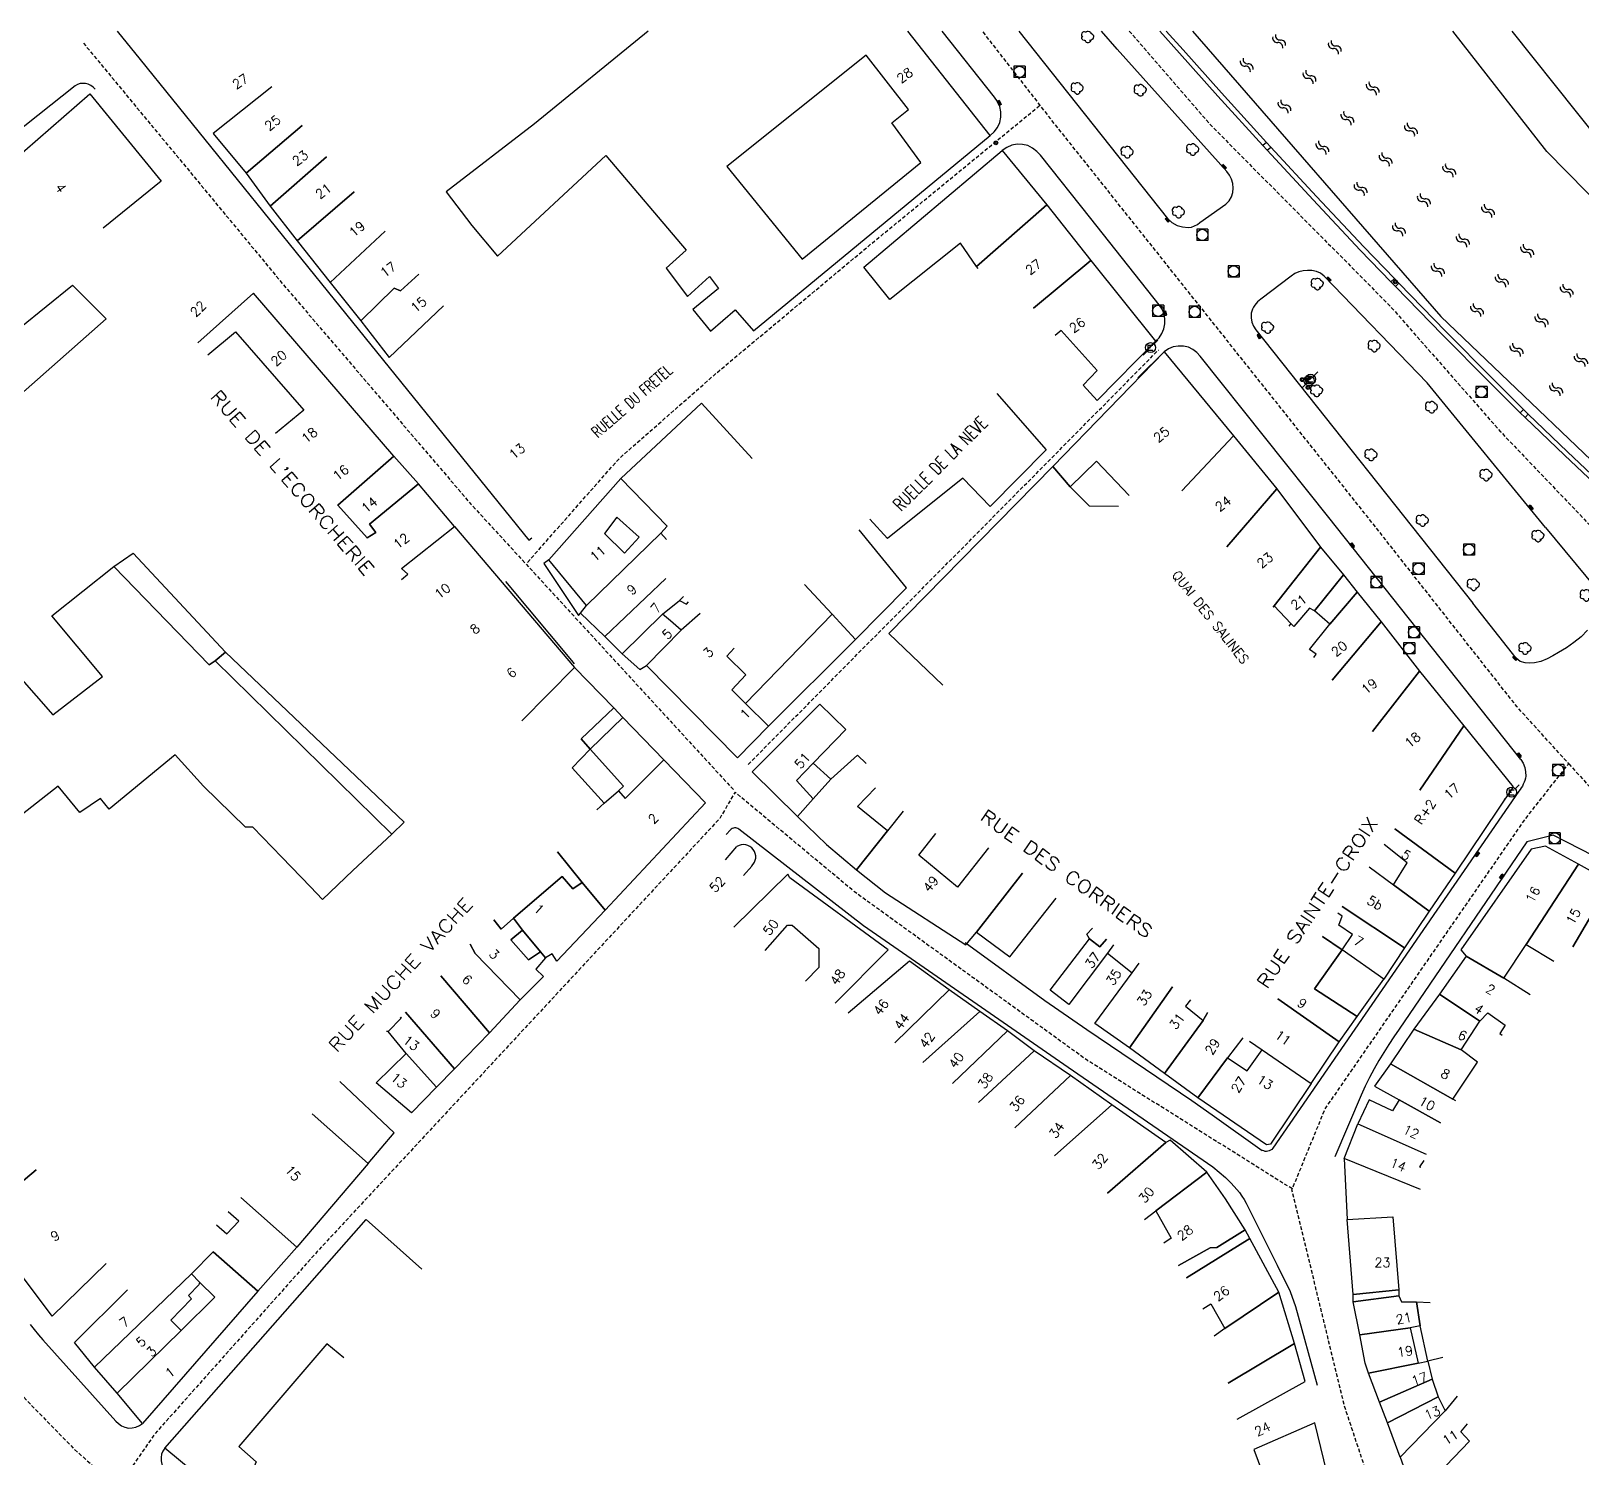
# Model space of a CAD drawing. Header units: millimetres. Extents: x 80000 to 81000, y 144000 to 145000.
# Drawn here: x 80232.2 to 80439.8, y 144809.1 to 145000 of the extents above; entities that cross this region are included whole.
import ezdxf
from ezdxf.enums import TextEntityAlignment as Align

# ---------------------------------------------------------------- set-up
doc = ezdxf.new("R2010")
doc.units = ezdxf.units.MM
doc.linetypes.add('DASHED', pattern=[0.75, 0.5, -0.25])
doc.layers.get('0').update_dxf_attribs({"linetype": 'CONTINUOUS'})
for name, color, linetype in [('W0001', 6, 'DASHED'), ('W0008', 7, 'CONTINUOUS'), ('W0100', 7, 'CONTINUOUS'), ('W0120', 7, 'CONTINUOUS'), ('W0300', 7, 'CONTINUOUS'), ('W0322', 7, 'CONTINUOUS'), ('W0400', 7, 'CONTINUOUS'), ('W0420', 7, 'CONTINUOUS'), ('W0471', 7, 'CONTINUOUS'), ('W0500', 5, 'DASHED'), ('W0515', 5, 'CONTINUOUS'), ('W0984', 7, 'CONTINUOUS'), ('W0989', 7, 'CONTINUOUS'), ('W0991', 7, 'CONTINUOUS')]:
    doc.layers.add(name, color=color, linetype=linetype)
doc.styles.get("Standard").update_dxf_attribs({"font": 'romans.shx', "width": 0.85})

# ---------------------------------------------------------------- blocks, each defined once
blk = doc.blocks.new('T400')
for p, q in [((-0.15, 0.3), (0.15, 0.3)), ((-0.15, -0.25), (-0.15, 0.3)), ((-0.15, 0.15), (0.15, 0.15)), ((-0.15, 0), (0.15, 0)), ((0.15, 0.3), (0.15, -0.25)), ((-0.15, -0.15), (0.15, -0.15)), ((-0.15, -0.25), (-0.15, -0.3)), ((-0.15, -0.3), (0.15, -0.3)), ((0.15, -0.3), (0.15, -0.25))]:
    blk.add_line(p, q)
blk = doc.blocks.new('t322o')
at = {"color": 0, "linetype": 'Continuous'}
for radius in [0.25, 0.15]:
    blk.add_circle((0, 0), radius, dxfattribs=at)
blk = doc.blocks.new('T420')
for p, q in [((0.75, 0.75), (-0.75, 0.75)), ((-0.75, 0.75), (-0.75, -0.75)), ((0.75, 0.75), (0.75, -0.75)), ((0.75, -0.75), (-0.75, -0.75))]:
    blk.add_line(p, q)
blk.add_ellipse((0, 0), major_axis=(-0.53, 0.53), ratio=1, start_param=3.926991, end_param=10.210176)
blk = doc.blocks.new('T471')
for p, q in [((-0.333334, 0.333334), (-0.333334, -0.333334)), ((-0.333334, 0.333334), (0.333334, 0.333334)), ((-0.333334, 0), (0, 0)), ((0.500001, 0.500001), (1.000002, 1.000002)), ((-0.500001, -0.500001), (-1.000002, -1.000002)), ((-0.333334, -0.333334), (0.333334, -0.333334))]:
    blk.add_line(p, q)
blk.add_ellipse((0, 0), major_axis=(0.471405, 0.471405), ratio=1, start_param=5.4977871438, end_param=11.780972451)
blk = doc.blocks.new('T300')
for p, q in [((-0.8, 0.51), (-0.86, 0.34)), ((-0.86, 0.34), (-0.86, 0.17)), ((-0.86, 0.17), (-0.74, 0.06)), ((-0.69, 0.63), (-0.8, 0.51)), ((-0.8, -0.06), (-0.74, 0.06)), ((-0.74, 0.06), (-0.69, 0.11)), ((-0.57, 0.69), (-0.69, 0.63)), ((-0.46, 0.69), (-0.57, 0.69)), ((-0.29, 0.63), (-0.46, 0.69)), ((-0.29, 0.63), (-0.17, 0.74)), ((-0.23, 0.57), (-0.29, 0.63)), ((-0.17, 0.74), (-0.06, 0.8)), ((-0.06, 0.8), (0.06, 0.8)), ((0.06, 0.8), (0.23, 0.74)), ((0.23, 0.74), (0.34, 0.63)), ((0.34, 0.63), (0.4, 0.51)), ((0.46, 0.46), (0.34, 0.46)), ((0.4, 0.51), (0.4, 0.46)), ((0.57, 0.4), (0.46, 0.46)), ((0.57, 0.4), (0.69, 0.29)), ((0.69, 0.29), (0.74, 0.17)), ((0.74, 0.06), (0.69, -0.17)), ((0.74, 0.17), (0.74, 0.06)), ((-0.8, -0.17), (-0.8, -0.06)), ((-0.8, -0.23), (-0.8, -0.17)), ((-0.74, -0.34), (-0.8, -0.23)), ((-0.69, -0.4), (-0.74, -0.34)), ((-0.51, -0.46), (-0.69, -0.4)), ((-0.4, -0.46), (-0.51, -0.46)), ((-0.4, -0.46), (-0.34, -0.46)), ((-0.34, -0.46), (-0.34, -0.4)), ((-0.34, -0.51), (-0.34, -0.46)), ((-0.29, -0.63), (-0.34, -0.51)), ((-0.17, -0.74), (-0.29, -0.63)), ((-0.06, -0.8), (-0.17, -0.74)), ((0.06, -0.8), (-0.06, -0.8)), ((0.17, -0.74), (0.06, -0.8)), ((0.23, -0.69), (0.17, -0.74)), ((0.29, -0.46), (0.23, -0.46)), ((0.29, -0.63), (0.23, -0.69)), ((0.46, -0.4), (0.29, -0.46)), ((0.34, -0.51), (0.29, -0.63)), ((0.34, -0.51), (0.34, -0.46)), ((0.57, -0.34), (0.46, -0.4)), ((0.63, -0.29), (0.57, -0.34)), ((0.69, -0.17), (0.63, -0.29))]:
    blk.add_line(p, q)
blk = doc.blocks.new('t500o')
at = {"color": 0, "linetype": 'Continuous'}
for centre, start, end in [((-0.5, 0.625), 216.8699, 323.1301), ((0.5, -0.125), 36.8699, 143.1301), ((0.5, -0.625), 36.8699, 143.1301), ((-0.5, 0.125), 216.8699, 323.1301)]:
    blk.add_arc(centre, 0.625, start, end, dxfattribs=at)

msp = doc.modelspace()

# ---------------------------------------------------------------- linework, layer by layer
at = {"layer": 'W0001', "flags": 128}
for points in [[(80091.26, 145000), (80154.83, 144930.11), (80181.85, 144898.66), (80191.75, 144883.13), (80219.83, 144828.91), (80237.91, 144810.29), (80254.89, 144795.25), (80294.08, 144768.24), (80322.89, 144753.24), (80347.8, 144741.58), (80356.22, 144739.4), (80381.12, 144731.64), (80412.04, 144719.98), (80422.46, 144716.19), (80472.62, 144690.94), (80517.64, 144667.11), (80570.12, 144640.65), (80574.36, 144635.27), (80607.21, 144571.18), (80640.09, 144537.79), (80670.07, 144503.23)], [(80239.18, 144998.39), (80265.82, 144966.21), (80291.06, 144936.7), (80326.32, 144898.36)], [(80411.22, 144720.73), (80423.94, 144747.6), (80425.5, 144757.36), (80424.81, 144765.46), (80408.01, 144815.99), (80400.97, 144844.96), (80405.39, 144855.75), (80432.22, 144894.59), (80438.02, 144901.97), (80431.12, 144909.56), (80411.35, 144934.67), (80368.78, 144988.12), (80359.53, 145000)], [(80379.19, 145000), (80390.16, 144987.34), (80414.04, 144963.28), (80428.9, 144946.38), (80446.82, 144927.65), (80463.6, 144915.86), (80472.2, 144909.34), (80497.26, 144889.14), (80519.88, 144870.27), (80538.44, 144855.9), (80551.44, 144845.47), (80560.06, 144838.96)], [(80298.64, 144928.91), (80310.96, 144942.86), (80324.28, 144954.55), (80344.15, 144971.12), (80367.13, 144989.98)], [(80328.18, 144901.87), (80383.1, 144957.32)], [(80438.02, 144901.97), (80447.33, 144891.69), (80465.89, 144880.93), (80479.31, 144869.1), (80496.63, 144849.86), (80514.29, 144832.03), (80528.4, 144814.54), (80542.06, 144801.78), (80570.14, 144801.78), (80581.97, 144802.13), (80592.05, 144799.12), (80602.29, 144793.12), (80623.3, 144774.05), (80632.34, 144768.29), (80665.56, 144739.87), (80709.16, 144702.63), (80722.41, 144690.69), (80739.73, 144675.52), (80759.7, 144652.03), (80777.33, 144629.79), (80800.92, 144601.88), (80826, 144569.74), (80848.81, 144540.25), (80878.09, 144499.42), (80897.86, 144474.52)], [(80401.02, 144845.07), (80373.58, 144862.26), (80342.4, 144884.83), (80326.41, 144898.15), (80324.37, 144894.65), (80270.45, 144836.66), (80248.71, 144812.27), (80244.01, 144805.48)]]:
    msp.add_lwpolyline(points, dxfattribs=at)
at = {"layer": 'W0008'}
for p, q in [((80325.15, 144889.13), (80326.67, 144890.89)), ((80327.56, 144887.03), (80328.65, 144888.28))]:
    msp.add_line(p, q, dxfattribs=at)
for points in [[(80243.68, 145000), (80246.76, 144996.2), (80272.74, 144964.07), (80298.8, 144931.88), (80299.2, 144932.17)], [(80360.58, 144986.02), (80361.12, 144986.5), (80361.55, 144987.09), (80361.85, 144987.75), (80362, 144988.46), (80362, 144989.19), (80361.85, 144989.89), (80361.56, 144990.55), (80361.16, 144991.14), (80354.13, 145000)], [(80364.41, 145000), (80384.31, 144974.91), (80384.89, 144974.37), (80385.58, 144973.99), (80386.32, 144973.79), (80387.08, 144973.72), (80387.52, 144973.77), (80387.93, 144973.92), (80388.31, 144974.13), (80388.65, 144974.37), (80392.1, 144976.83), (80392.55, 144977.26), (80392.86, 144977.8), (80393.04, 144978.39), (80393.11, 144978.98), (80393.06, 144979.6), (80392.88, 144980.18), (80392.59, 144980.72), (80392.23, 144981.2), (80377.58, 144997.59), (80375.48, 145000)], [(80508.71, 144933.16), (80506.7, 144934.44), (80493.43, 144945.38), (80491.8, 144939.33), (80506.46, 144926.99), (80520.58, 144915.11), (80517.8, 144911.86), (80508.15, 144919.66), (80495.2, 144930.21), (80494.21, 144931.09), (80492.03, 144933.16), (80484.15, 144940.86), (80479.94, 144945.15), (80466.71, 144958.85), (80451.37, 144974.69), (80446.76, 144979.96), (80442.83, 144984.52), (80439.06, 144989.21), (80430.44, 145000)], [(80240.76, 144992.22), (80240.49, 144992.5), (80240.17, 144992.73), (80239.82, 144992.89), (80239.44, 144992.98), (80239.09, 144993), (80238.74, 144992.97), (80238.4, 144992.86), (80238.09, 144992.68), (80204.8, 144966.27)], [(80382.71, 144958.5), (80383.19, 144958.97), (80383.57, 144959.53), (80383.83, 144960.16), (80383.97, 144960.82), (80383.97, 144961.49), (80383.84, 144962.16), (80383.58, 144962.78), (80383.21, 144963.35), (80374.03, 144974.92), (80367.3, 144983.38), (80366.81, 144983.9), (80366.25, 144984.34), (80365.6, 144984.67), (80364.9, 144984.84), (80364.17, 144984.86), (80363.45, 144984.72), (80362.79, 144984.43), (80362.19, 144984.01)], [(80434.92, 144933.59), (80419.06, 144952.93), (80405.29, 144967.21), (80404.8, 144967.59), (80404.24, 144967.83), (80403.65, 144967.95), (80403.07, 144967.98), (80402.47, 144967.93), (80401.9, 144967.78), (80401.36, 144967.54), (80400.86, 144967.22), (80396.8, 144964.13), (80396.58, 144963.95), (80396.36, 144963.75), (80396.17, 144963.54), (80395.99, 144963.31), (80395.83, 144963.06), (80395.7, 144962.8), (80395.6, 144962.52), (80395.53, 144962.23), (80395.5, 144961.63), (80395.6, 144961.05), (80395.82, 144960.5), (80396.14, 144960.01), (80425.2, 144923.43)], [(80431.62, 144902.53), (80405.91, 144934.89), (80388.7, 144956.48), (80388.25, 144956.97), (80387.71, 144957.38), (80387.1, 144957.68), (80386.44, 144957.84), (80385.75, 144957.85), (80385.07, 144957.73), (80384.43, 144957.46), (80383.86, 144957.07)], [(80434.92, 144933.59), (80441.61, 144925.5)], [(80301.5, 144929.26), (80300.83, 144928.77), (80305.44, 144921.82), (80305.73, 144922.1)], [(80295.68, 144926.36), (80304.51, 144915.8), (80304.9, 144915.35)], [(80440.55, 144919.84), (80439.68, 144918.95), (80438.72, 144918.17), (80437.7, 144917.47), (80436.65, 144916.83), (80435.91, 144916.4), (80435.13, 144915.98), (80434.3, 144915.65), (80433.42, 144915.48), (80432.83, 144915.43), (80432.19, 144915.45), (80431.54, 144915.64), (80431, 144916.07), (80425.2, 144923.43)], [(80431.62, 144902.54), (80431.93, 144902.03), (80432.14, 144901.48), (80432.25, 144900.89), (80432.26, 144900.3), (80432.22, 144900.02), (80432.15, 144899.74), (80432.06, 144899.48), (80431.94, 144899.22), (80431.81, 144898.98), (80431.67, 144898.74), (80431.52, 144898.51), (80431.36, 144898.29), (80398.39, 144850.52), (80398.26, 144850.37), (80398.11, 144850.26), (80397.94, 144850.17), (80397.76, 144850.11), (80397.57, 144850.09), (80397.38, 144850.1), (80397.2, 144850.15), (80397.02, 144850.23)], [(80390.36, 144847.98), (80371, 144861.34), (80343.63, 144880.28), (80326.93, 144893.22), (80326.8, 144893.3), (80326.66, 144893.36), (80326.51, 144893.39), (80326.35, 144893.39), (80326.19, 144893.36), (80326.05, 144893.31), (80325.91, 144893.22), (80325.79, 144893.12), (80325.23, 144892.51)], [(80435.96, 144892.43), (80432.41, 144891.52), (80415.32, 144866.47), (80414.62, 144865.43), (80413.93, 144864.39), (80413.25, 144863.34), (80412.61, 144862.26), (80411.97, 144861.13), (80411.35, 144859.99), (80410.76, 144858.83), (80410.23, 144857.64), (80406.73, 144849.37)], [(80435.97, 144892.4), (80450.17, 144885.12), (80462.63, 144877.36), (80473.41, 144868.06), (80481.82, 144859.36), (80495.16, 144844.54), (80508.57, 144829.49), (80524.58, 144811.4)], [(80357.21, 144878.05), (80367.89, 144870.27), (80373.53, 144866.42), (80387.56, 144856.91), (80390.3, 144854.98), (80397, 144850.22)], [(80390.38, 144848.01), (80391.24, 144847.33), (80392.06, 144846.6), (80392.84, 144845.83), (80393.58, 144845.01), (80393.93, 144844.58), (80394.25, 144844.12), (80394.55, 144843.65), (80394.82, 144843.16), (80399.01, 144834.89), (80400.73, 144831.34), (80401.46, 144829.35), (80404.33, 144818.84)], [(80232.04, 144826.94), (80232.6, 144826.25), (80233.17, 144825.57), (80233.76, 144824.9), (80243.5, 144814.02), (80243.86, 144813.67), (80244.27, 144813.39), (80244.73, 144813.18), (80245.22, 144813.08), (80245.73, 144813.09), (80246.22, 144813.2), (80246.67, 144813.41), (80247.08, 144813.71)], [(80250.06, 144810.38), (80249.81, 144810), (80249.65, 144809.59), (80249.57, 144809.15), (80249.58, 144808.7), (80249.69, 144808.23), (80249.9, 144807.79), (80250.19, 144807.39), (80250.54, 144807.06), (80267.17, 144793.7), (80268.95, 144792.28), (80270.75, 144790.87), (80272.57, 144789.5), (80274.42, 144788.18), (80275.91, 144787.2), (80277.43, 144786.26), (80278.96, 144785.34), (80280.49, 144784.43), (80282.25, 144783.38), (80284.02, 144782.36), (80285.79, 144781.33), (80287.56, 144780.31), (80321.79, 144760.4), (80335.73, 144753.05)]]:
    msp.add_lwpolyline(points, dxfattribs=at)
msp.add_arc((80327.55, 144889.51), 1.64, 311.8125, 122.4973, dxfattribs=at)
at = {"layer": 'W0100'}
for p, q in [((80335.7, 144925.93), (80339.4, 144921.96)), ((80321.75, 144922.06), (80319.21, 144919.84)), ((80327.83, 144910.04), (80339.4, 144921.96)), ((80339.4, 144921.96), (80342.52, 144918.6)), ((80319.21, 144919.84), (80314.54, 144915.13))]:
    msp.add_line(p, q, dxfattribs=at)
for points in [[(80314.8, 145000), (80299.56, 144987.57), (80287.74, 144978.49)], [(80360.58, 144986.02), (80349.54, 145000)], [(80351.28, 144982.42), (80347.4, 144987.73), (80349.63, 144989.52), (80343.99, 144996.75), (80325.3, 144981.88), (80335.38, 144969.49), (80351.28, 144982.42)], [(80264.39, 144992.55), (80256.57, 144986.31), (80260.96, 144981), (80268.46, 144987.35)], [(80224.34, 144977.97), (80240.05, 144991.59), (80249.61, 144979.9), (80241.81, 144973.63)], [(80268.46, 144987.35), (80260.96, 144981)], [(80287.74, 144978.49), (80291.2, 144973.96), (80294.63, 144969.86), (80309.12, 144983.35), (80319.87, 144970.69), (80317.21, 144968.26), (80320.05, 144964.5), (80322.98, 144967.15), (80324.21, 144965.56), (80320.78, 144962.76), (80323.13, 144959.86), (80326.45, 144962.69), (80328.9, 144959.88), (80360.58, 144986.02)], [(80343.65, 144968.41), (80362.19, 144984.01), (80368.17, 144976.74), (80358.72, 144968.51), (80356.58, 144971.6), (80347.13, 144964.08), (80343.65, 144968.41)], [(80260.96, 144981), (80264.19, 144976.55), (80271.74, 144983.18)], [(80271.74, 144983.18), (80264.19, 144976.55)], [(80264.19, 144976.55), (80267.78, 144971.91), (80275.43, 144978.47)], [(80275.43, 144978.47), (80267.78, 144971.91)], [(80358.97, 144968.23), (80358.72, 144968.51), (80368.17, 144976.74)], [(80368.17, 144976.74), (80374.06, 144969.31), (80366.36, 144962.92)], [(80267.78, 144971.91), (80272.23, 144966.35), (80279.56, 144973.21)], [(80279.56, 144973.21), (80272.23, 144966.35)], [(80366.36, 144962.92), (80374.06, 144969.31)], [(80374.06, 144969.31), (80382.71, 144958.5), (80374.89, 144950.57), (80373.01, 144952.6), (80374.9, 144954.56), (80370.08, 144959.95), (80369.29, 144959.26)], [(80272.23, 144966.35), (80276.32, 144961.21), (80280.78, 144965.6), (80281.64, 144965.23), (80284.07, 144967.46)], [(80284.07, 144967.46), (80281.64, 144965.23), (80280.78, 144965.6), (80276.32, 144961.21)], [(80223.56, 144954.58), (80237.71, 144965.99), (80242.24, 144961.48), (80224.98, 144946.28)], [(80261.95, 144964.91), (80254.48, 144958.26)], [(80273.21, 144936.53), (80273.23, 144936.55), (80280.75, 144943.1), (80261.95, 144964.91)], [(80276.32, 144961.21), (80280.1, 144956.32), (80287.39, 144963.23)], [(80255.86, 144956.66), (80259.53, 144959.75), (80268.67, 144949.29), (80264.9, 144946.17)], [(80368.96, 144941.73), (80383.86, 144957.07), (80393.16, 144945.82), (80386.23, 144938.49)], [(80361.45, 144951.49), (80368.05, 144943.96), (80360.58, 144936.38), (80356.92, 144940.17), (80346.84, 144932.12), (80344.48, 144934.67)], [(80311.12, 144940.14), (80321.93, 144950.19), (80328.69, 144942.81)], [(80386.23, 144938.49), (80393.16, 144945.82)], [(80393.16, 144945.82), (80398.93, 144938.74), (80392.25, 144930.98)], [(80284.03, 144939.43), (80280.75, 144943.1), (80273.23, 144936.55), (80277.15, 144932.2), (80278.31, 144932.89), (80277.48, 144934.03), (80284.03, 144939.43)], [(80379.16, 144937.87), (80374.79, 144942.43), (80371.28, 144939.03), (80368.96, 144941.73)], [(80301.5, 144929.26), (80311.12, 144940.14), (80317.35, 144933.77), (80316.46, 144932.83)], [(80317.26, 144931.99), (80316.46, 144932.83), (80317.35, 144933.77), (80311.12, 144940.14)], [(80354.25, 144912.47), (80347.02, 144919.38), (80368.96, 144941.73)], [(80368.96, 144941.73), (80371.28, 144939.03), (80373.82, 144936.46), (80377.77, 144936.45)], [(80288.86, 144933.7), (80284.03, 144939.43), (80277.48, 144934.03), (80278.31, 144932.89), (80277.15, 144932.2), (80277.09, 144932.15)], [(80392.25, 144930.98), (80398.93, 144938.74)], [(80398.93, 144938.74), (80404.8, 144930.93), (80398.6, 144923.11), (80398.45, 144922.92)], [(80273.21, 144936.53), (80273.23, 144936.55), (80277.15, 144932.2), (80277.09, 144932.15)], [(80313.56, 144932.27), (80310.6, 144934.97), (80308.95, 144932.78), (80311.61, 144930.12), (80313.56, 144932.27)], [(80281.76, 144926.61), (80282.61, 144927.31), (80281.76, 144928.07), (80288.86, 144933.7)], [(80288.86, 144933.7), (80304.93, 144914.82), (80297.88, 144907.72)], [(80316.46, 144932.83), (80306.53, 144923.13), (80301.5, 144929.26)], [(80309, 144918.97), (80305.73, 144922.1), (80306.53, 144923.13), (80316.46, 144932.83)], [(80316.46, 144932.83), (80317.26, 144931.99)], [(80342.52, 144918.6), (80349.37, 144925.48), (80343.03, 144933.27)], [(80243.24, 144928.36), (80245.86, 144930.14), (80258.22, 144916.91), (80256.81, 144915.75), (80256, 144915.18), (80243.24, 144928.36)], [(80404.8, 144930.93), (80407.86, 144927.25), (80403.97, 144922.44), (80403.32, 144922.8), (80401.21, 144920.32), (80400.84, 144920.72), (80398.6, 144923.11), (80404.8, 144930.93)], [(80228.1, 144916.48), (80235.08, 144908.52), (80241.74, 144913.65), (80234.96, 144921.77), (80243.24, 144928.36), (80256, 144915.18), (80256.81, 144915.75), (80280.48, 144892.53), (80275.27, 144887.66), (80271.17, 144883.82), (80269.56, 144885.49), (80265.74, 144889.45), (80261.85, 144893.5), (80260.87, 144893.5), (80255.25, 144898.97), (80251.48, 144903.14), (80242.65, 144895.9), (80241.47, 144897.32), (80238.71, 144895.42), (80235.8, 144898.95), (80230.01, 144894.4)], [(80317.15, 144926.73), (80309, 144918.97), (80311.29, 144916.67), (80316.69, 144921.99), (80318.97, 144923.82), (80319.5, 144924.34)], [(80317.15, 144926.73), (80309, 144918.97)], [(80407.86, 144927.25), (80409.72, 144924.91), (80406.03, 144920.66), (80403.97, 144922.44), (80407.86, 144927.25)], [(80316.69, 144921.99), (80318.97, 144923.82), (80319.91, 144923.33), (80320.2, 144923.64)], [(80403.9, 144916.2), (80404.21, 144916.63), (80403.3, 144917.23), (80406.03, 144920.66), (80409.72, 144924.91)], [(80409.72, 144924.91), (80412.91, 144920.96), (80406.34, 144913.13)], [(80313.66, 144914.57), (80314.54, 144915.13), (80319.21, 144919.84), (80317.76, 144921.07), (80316.69, 144921.99), (80311.29, 144916.67), (80313.66, 144914.57)], [(80321.75, 144922.06), (80319.21, 144919.84), (80317.76, 144921.07), (80316.69, 144921.99)], [(80339.4, 144921.96), (80342.52, 144918.6), (80330.91, 144907), (80327.83, 144910.04)], [(80398.45, 144922.92), (80398.6, 144923.11)], [(80398.6, 144923.11), (80400.84, 144920.72), (80400.56, 144920.37)], [(80406.34, 144913.13), (80412.91, 144920.96)], [(80412.91, 144920.96), (80418.06, 144914.36), (80411.73, 144906.28)], [(80330.91, 144907), (80327.83, 144910.04), (80326, 144911.85), (80327.85, 144913.86), (80325.3, 144916.37), (80326.32, 144917.44)], [(80258.22, 144916.91), (80282.1, 144894.14), (80280.48, 144892.53), (80256.81, 144915.75), (80258.22, 144916.91)], [(80314.54, 144915.13), (80326.75, 144902.77), (80330.91, 144907)], [(80297.88, 144907.72), (80304.93, 144914.82)], [(80304.93, 144914.82), (80310.17, 144909.44), (80305.8, 144905.31), (80307, 144903.91), (80304.59, 144901.43), (80308.89, 144896.67), (80307.9, 144895.8)], [(80411.73, 144906.28), (80418.06, 144914.36)], [(80418.06, 144914.36), (80423.98, 144907.05), (80418.09, 144898.43)], [(80307, 144903.91), (80305.8, 144905.31), (80310.17, 144909.44), (80311.39, 144908.17), (80307, 144903.91)], [(80334.76, 144894.91), (80328.69, 144900.9), (80337.77, 144909.93), (80341.25, 144906.56), (80336.89, 144902.03), (80334.66, 144899.71), (80336.88, 144897.27), (80334.76, 144894.91)], [(80316.87, 144902.5), (80311.39, 144908.17), (80307, 144903.91), (80311.47, 144898.95), (80310.82, 144898.36), (80311.72, 144897.32), (80316.87, 144902.5)], [(80423.98, 144907.05), (80430.58, 144898.89), (80422.8, 144887.32), (80414.74, 144893.25)], [(80418.09, 144898.43), (80423.98, 144907.05)], [(80343.98, 144902.01), (80342.82, 144903.11), (80339.26, 144899.9), (80336.88, 144897.27), (80334.76, 144894.91), (80338.66, 144891.16), (80342.67, 144887.77), (80346.83, 144892.98)], [(80307.9, 144895.8), (80308.89, 144896.67), (80310.82, 144898.36), (80311.72, 144897.32), (80316.87, 144902.5), (80322.47, 144896.73), (80309.03, 144882.39), (80305.95, 144886.06), (80302.64, 144890.2)], [(80336.89, 144902.03), (80339.26, 144899.9), (80336.88, 144897.27), (80334.66, 144899.71), (80336.89, 144902.03)], [(80346.83, 144892.98), (80342.82, 144896.24), (80345.2, 144898.75)], [(80348.94, 144895.6), (80346.83, 144892.98), (80342.67, 144887.77), (80346.57, 144884.71), (80357.3, 144877.72), (80358.74, 144879.44), (80364.91, 144887.31)], [(80360.33, 144890.71), (80356.18, 144885.47), (80351.04, 144889.74), (80353.3, 144892.61)], [(80414.74, 144893.25), (80422.8, 144887.32), (80419.35, 144882.26), (80414.56, 144885.76), (80416.38, 144888.69), (80413.32, 144891.17)], [(80416.38, 144888.69), (80413.32, 144891.17)], [(80439.32, 144888.54), (80434.89, 144890.93), (80432.97, 144890.54), (80423.59, 144877.08), (80424.29, 144876.22), (80429.35, 144873.27), (80432.31, 144877.78), (80439.32, 144888.54)], [(80302.64, 144890.2), (80305.95, 144886.06), (80304.71, 144885.23), (80303.28, 144886.87), (80296.77, 144881.3), (80295.09, 144879.83), (80294.11, 144881.07)], [(80411.29, 144888.19), (80414.56, 144885.76), (80416.38, 144888.69)], [(80411.29, 144888.19), (80414.56, 144885.76), (80419.35, 144882.26)], [(80443.65, 144886.1), (80439.32, 144888.54), (80432.31, 144877.78), (80436.01, 144875.54)], [(80305.95, 144886.06), (80309.03, 144882.39), (80302.57, 144875.54), (80301.93, 144876.51), (80301.04, 144875.99), (80300.36, 144876.79), (80297.95, 144879.7), (80296.77, 144881.3), (80303.28, 144886.87), (80304.71, 144885.23), (80305.95, 144886.06)], [(80333.46, 144887.2), (80326.26, 144880.1)], [(80346.92, 144877.08), (80333.74, 144886.69), (80333.46, 144887.2)], [(80364.91, 144887.31), (80358.74, 144879.44), (80363.22, 144876.11)], [(80438.58, 144877.48), (80443.65, 144886.1)], [(80448.63, 144883.5), (80447.92, 144884.05), (80443.65, 144886.1), (80438.58, 144877.48)], [(80363.22, 144876.11), (80369.41, 144883.97)], [(80405.05, 144878.83), (80407.7, 144877.05), (80409.07, 144879.11), (80407.23, 144880.37), (80407.69, 144881.56), (80407.1, 144881.96)], [(80416.02, 144877.33), (80413.28, 144873.14), (80407.7, 144877.05), (80409.07, 144879.11), (80407.23, 144880.37), (80407.69, 144881.56), (80407.1, 144881.96)], [(80407.69, 144882.87), (80416.02, 144877.33)], [(80419.35, 144882.26), (80416.02, 144877.33), (80407.69, 144882.87)], [(80294.11, 144881.07), (80295.09, 144879.83), (80296.77, 144881.3), (80297.95, 144879.7), (80296.4, 144878.4), (80298.77, 144875.71), (80300.36, 144876.79), (80301.04, 144875.99), (80299.75, 144874.49), (80300.76, 144873.52), (80297.65, 144870.38), (80291.63, 144876.59), (80290.94, 144877.81)], [(80330.44, 144876.96), (80333.44, 144880.37), (80334.04, 144880.38), (80337.65, 144877.24), (80337.65, 144874.69)], [(80373.87, 144878.53), (80373.52, 144879.15), (80374.25, 144879.97)], [(80290.94, 144877.81), (80291.63, 144876.59), (80297.65, 144870.38), (80293.56, 144865.94), (80287.01, 144873.58)], [(80297.95, 144879.7), (80300.36, 144876.79), (80298.77, 144875.71), (80296.4, 144878.4), (80297.95, 144879.7)], [(80371.11, 144869.73), (80368.61, 144871.66), (80373.87, 144878.53), (80375.25, 144877.47), (80376.14, 144878.48)], [(80376.14, 144878.48), (80375.25, 144877.47), (80373.87, 144878.53)], [(80399.07, 144870.49), (80407.27, 144864.76), (80409.69, 144868.15), (80403.97, 144871.86), (80407.7, 144877.05), (80405.05, 144878.83)], [(80339.82, 144869.91), (80346.92, 144877.08)], [(80377.09, 144877.75), (80376.27, 144876.64), (80371.11, 144869.73)], [(80377.09, 144877.75), (80376.27, 144876.64), (80379.6, 144874.01), (80380.52, 144875.26)], [(80407.7, 144877.05), (80403.97, 144871.86), (80409.69, 144868.15), (80413.28, 144873.14), (80407.7, 144877.05)], [(80424.29, 144876.22), (80420.74, 144871.15), (80426.11, 144867.52), (80427.2, 144868.62), (80429.5, 144866.97), (80428.79, 144865.87), (80429.11, 144865.67)], [(80432.88, 144871.06), (80429.35, 144873.27), (80424.29, 144876.22)], [(80337.65, 144874.69), (80335.86, 144872.88)], [(80355.09, 144871.73), (80349.75, 144875.53), (80341.58, 144868.6)], [(80384.98, 144872.11), (80379.21, 144863.94), (80374.6, 144867.2), (80379.6, 144874.01), (80380.52, 144875.26)], [(80287.01, 144873.58), (80293.56, 144865.94)], [(80359.19, 144868.82), (80355.09, 144871.73), (80347.8, 144864.64)], [(80347.8, 144864.64), (80355.09, 144871.73)], [(80389.08, 144867.62), (80383.89, 144860.54), (80379.21, 144863.94), (80384.98, 144872.11)], [(80387.39, 144870.36), (80386.71, 144869.55), (80389.08, 144867.62), (80389.72, 144868.66)], [(80387.39, 144870.36), (80386.71, 144869.55), (80389.08, 144867.62)], [(80407.27, 144864.76), (80399.07, 144870.49)], [(80420.74, 144871.15), (80417.29, 144866.43), (80423.61, 144863.7), (80426.11, 144867.52), (80420.74, 144871.15)], [(80282.29, 144868.74), (80288.86, 144861.16), (80286.44, 144858.7), (80282.37, 144863.2), (80279.97, 144866.14), (80281.74, 144867.94), (80281.62, 144868.05)], [(80281.62, 144868.05), (80281.74, 144867.94), (80279.97, 144866.14)], [(80293.56, 144865.94), (80288.86, 144861.16), (80282.29, 144868.74)], [(80351.55, 144861.98), (80359.19, 144868.82)], [(80362.88, 144866.23), (80359.19, 144868.82), (80351.55, 144861.98)], [(80388.38, 144857.26), (80383.89, 144860.54), (80389.08, 144867.62), (80389.72, 144868.66)], [(80279.97, 144866.14), (80279.74, 144866.14)], [(80366.46, 144863.57), (80362.88, 144866.23), (80355.51, 144859.19)], [(80355.51, 144859.19), (80362.88, 144866.23)], [(80417.29, 144866.43), (80414.16, 144861.83), (80422.49, 144857.1), (80425.82, 144862.02), (80423.61, 144863.7), (80417.29, 144866.43)], [(80358.99, 144856.66), (80366.46, 144863.57)], [(80371.32, 144860.26), (80366.46, 144863.57), (80358.99, 144856.66)], [(80394.38, 144865.27), (80392.32, 144862.63), (80388.38, 144857.26)], [(80403.52, 144859.16), (80398.11, 144851.08), (80397.55, 144850.99), (80388.38, 144857.26), (80392.32, 144862.63), (80394.96, 144860.89), (80396.98, 144863.68), (80403.52, 144859.16)], [(80395.3, 144864.85), (80396.98, 144863.68), (80403.52, 144859.16), (80407.27, 144864.76)], [(80283.09, 144855.26), (80278.39, 144859.25), (80282.37, 144863.2), (80286.44, 144858.7), (80283.09, 144855.26)], [(80414.16, 144861.83), (80412.02, 144858.81), (80415.31, 144857), (80420.85, 144853.94)], [(80422.89, 144856.87), (80422.49, 144857.1), (80414.16, 144861.83)], [(80277.28, 144848.47), (80280.79, 144852.56), (80273.52, 144859.45)], [(80363.87, 144853.23), (80371.32, 144860.26)], [(80376.86, 144856.31), (80371.32, 144860.26), (80363.87, 144853.23)], [(80411.31, 144857), (80409.78, 144853.77), (80418.93, 144849.71)], [(80420.85, 144853.94), (80415.31, 144857), (80414.43, 144855.52), (80411.31, 144857)], [(80269.82, 144855.13), (80277.28, 144848.47), (80267.74, 144837.27), (80260.27, 144843.93)], [(80269.82, 144855.13), (80277.28, 144848.47)], [(80369.16, 144849.51), (80376.86, 144856.31)], [(80384.07, 144851.27), (80376.86, 144856.31), (80369.16, 144849.51)], [(80418.18, 144844.99), (80407.97, 144849.16), (80409.78, 144853.77), (80418.93, 144849.71)], [(80232.85, 144847.64), (80225.14, 144841.15), (80222.62, 144845.02), (80230.33, 144851.53)], [(80389.58, 144847.32), (80384.66, 144851.61), (80384.07, 144851.27), (80376.29, 144844.51)], [(80376.29, 144844.51), (80384.07, 144851.27)], [(80418.18, 144844.99), (80407.97, 144849.16)], [(80407.97, 144849.16), (80408.35, 144840.98), (80414.49, 144841.36), (80415.26, 144831.59), (80415.26, 144830.77), (80415.64, 144829.98), (80417.64, 144829.98), (80419.49, 144829.88)], [(80418.61, 144848.9), (80418.05, 144848.05), (80418.24, 144847.97)], [(80242.22, 144835.1), (80235, 144828.06), (80225.14, 144841.15), (80232.85, 144847.64)], [(80381.24, 144841), (80382.74, 144842.15), (80389.58, 144847.32)], [(80394.72, 144839.61), (80392.09, 144843.74), (80389.58, 144847.32), (80382.74, 144842.15), (80384.82, 144838.49), (80383.83, 144837.82)], [(80260.27, 144843.93), (80267.74, 144837.27)], [(80274.73, 144789.96), (80250.06, 144810.38), (80277.04, 144841), (80284.48, 144834.32)], [(80257.02, 144840.27), (80258.37, 144839.05), (80259.97, 144840.76), (80258.56, 144842)], [(80408.35, 144840.98), (80414.49, 144841.36), (80415.26, 144831.59), (80409.18, 144830.94), (80408.35, 144840.98)], [(80395.35, 144838.46), (80394.72, 144839.61), (80390.89, 144837.22), (80390.04, 144837.21), (80385.79, 144834.83)], [(80385.79, 144834.83), (80390.04, 144837.21), (80390.89, 144837.22), (80394.72, 144839.61)], [(80399.21, 144831.26), (80395.35, 144838.46), (80386.83, 144833.2)], [(80386.83, 144833.2), (80395.35, 144838.46)], [(80267.74, 144837.27), (80262.53, 144831.41), (80256.55, 144836.68), (80253.64, 144833.7), (80240.67, 144821.24), (80237.97, 144824.51), (80245.09, 144831.58)], [(80262.53, 144831.41), (80247.08, 144813.71), (80243.72, 144817.74), (80252.28, 144826.15), (80256.77, 144830.59), (80254.74, 144832.6), (80253.64, 144833.7), (80256.55, 144836.68), (80262.53, 144831.41)], [(80243.72, 144817.74), (80240.67, 144821.24), (80253.64, 144833.7), (80254.74, 144832.6), (80254.63, 144832.23), (80253.27, 144830.83), (80253.64, 144830.39), (80250.89, 144827.52), (80252.28, 144826.15), (80243.72, 144817.74)], [(80389.06, 144829.04), (80390.12, 144829.68), (80391.99, 144826.39), (80399.21, 144831.26)], [(80401.29, 144824.41), (80399.21, 144831.26), (80391.99, 144826.39), (80390.54, 144825.38)], [(80415.26, 144831.59), (80415.26, 144830.77), (80409.18, 144829.95), (80409.18, 144830.94), (80415.26, 144831.59)], [(80418.14, 144826.74), (80416.79, 144826.5), (80410.07, 144825.54), (80409.18, 144829.95), (80415.26, 144830.77), (80415.64, 144829.98), (80417.64, 144829.98), (80418.14, 144826.74)], [(80421.15, 144822.54), (80419.14, 144822.01), (80418.14, 144826.74), (80417.64, 144829.98), (80419.49, 144829.88)], [(80410.07, 144825.54), (80416.79, 144826.5), (80417.87, 144821.75), (80411.23, 144820.44), (80410.76, 144821.75), (80410.07, 144825.54)], [(80418.14, 144826.74), (80416.79, 144826.5), (80417.87, 144821.75), (80419.14, 144822.01), (80418.14, 144826.74)], [(80274.04, 144822.47), (80271.77, 144824.35), (80260, 144810.62), (80262.31, 144808.57), (80261.78, 144807.31), (80261.54, 144806.24), (80261.62, 144804.52), (80262.46, 144803.65), (80263.84, 144802.5), (80267.52, 144800.03), (80268.95, 144800.04), (80270.74, 144800.89), (80273.36, 144798.79)], [(80392.41, 144819.1), (80401.29, 144824.41)], [(80402.74, 144819.32), (80401.29, 144824.41), (80392.41, 144819.1)], [(80417.87, 144821.75), (80419.14, 144822.01), (80419.72, 144819.63), (80412.71, 144816.56), (80411.23, 144820.44), (80417.87, 144821.75)], [(80419.72, 144819.63), (80420.56, 144817.28), (80413.76, 144813.79), (80412.71, 144816.56), (80419.72, 144819.63)], [(80393.64, 144814.28), (80402.74, 144819.32)], [(80420.56, 144817.28), (80421.49, 144815.38), (80415.45, 144809.19), (80413.76, 144813.79), (80420.56, 144817.28)], [(80423.08, 144817.36), (80421.49, 144815.38), (80415.45, 144809.19)], [(80395.87, 144810.21), (80411.68, 144767.68), (80412.75, 144768.24), (80412.5, 144769.24), (80418.29, 144771.8), (80405.65, 144807.18), (80404.01, 144813.77), (80395.87, 144810.21)], [(80415.45, 144809.19), (80417.4, 144803.72), (80424.73, 144811.31), (80423.56, 144812.58), (80424.46, 144813.64)]]:
    msp.add_lwpolyline(points, dxfattribs=at)
at = {"layer": 'W0100', "flags": 128}
for points in [[(80382.79, 144958.52), (80379.23, 144954.98)], [(80383.89, 144957.12), (80380.33, 144953.58)]]:
    msp.add_lwpolyline(points, dxfattribs=at)
at = {"layer": 'W0120', "flags": 128}
for points in [[(80383.28, 145000), (80385.91, 144997.04), (80391.05, 144991.3), (80397.09, 144984.67)], [(80384.14, 145000), (80386.39, 144997.47), (80391.52, 144991.73), (80397.56, 144985.1)], [(80397.66, 144984.04), (80403.79, 144977.43), (80410.1, 144970.69), (80414.22, 144966.44)], [(80398.13, 144984.48), (80404.26, 144977.87), (80410.57, 144971.14), (80414.68, 144966.88)], [(80414.68, 144966.88), (80414.22, 144966.44), (80414.81, 144965.83), (80415.26, 144966.26), (80414.68, 144966.88)], [(80414.81, 144965.83), (80421.12, 144959.34), (80427.33, 144953.1), (80431.54, 144948.92)], [(80415.26, 144966.26), (80421.57, 144959.78), (80427.77, 144953.55), (80431.98, 144949.36)], [(80450.3, 144932.35), (80444.28, 144937.64), (80437.87, 144943.68), (80432.59, 144948.72)], [(80449.91, 144931.9), (80443.88, 144937.2), (80437.45, 144943.24), (80432.18, 144948.28)]]:
    msp.add_lwpolyline(points, dxfattribs=at)
for points in [[(80397.56, 144985.1), (80397.09, 144984.67), (80397.66, 144984.04), (80398.13, 144984.48)], [(80431.98, 144949.36), (80431.54, 144948.92), (80432.18, 144948.28), (80432.59, 144948.72)]]:
    msp.add_lwpolyline(points, close=True, dxfattribs=at)
at = {"layer": 'W0515'}
for points in [[(80387.65, 145000), (80420.88, 144961.82), (80450.13, 144933.89), (80538.37, 144861.2)], [(80541.39, 144886.25), (80525.46, 144899.46), (80491.67, 144925.48), (80481.89, 144935.97), (80440.44, 144978.43), (80435.11, 144983.9), (80422.51, 145000)]]:
    msp.add_lwpolyline(points, dxfattribs=at)

# ---------------------------------------------------------------- block references
at = {"layer": 'W0300'}
for p in [(80373.65, 144999.2), (80372.25, 144992.32), (80380.69, 144992.07), (80378.94, 144983.79), (80387.71, 144984.14), (80385.81, 144975.76), (80404.39, 144966.15), (80397.74, 144960.31), (80412.01, 144957.84), (80404.3, 144951.86), (80419.69, 144949.66), (80411.58, 144943.28), (80426.98, 144940.59), (80418.46, 144934.5), (80433.93, 144932.43), (80425.29, 144925.92), (80440.39, 144924.48), (80432.2, 144917.38)]:
    msp.add_blockref('T300', p, dxfattribs=at)
at = {"layer": 'W0322', "rotation": 299.1213263947042}
for p in [(80361.34, 144985.03), (80414.81, 144966.43), (80402.35, 144953.36), (80403.12, 144952.31)]:
    msp.add_blockref('t322o', p, dxfattribs=at)
at = {"layer": 'W0400'}
for p, rotation in [((80361.8, 144990.38), 203.6452923258421), ((80391.88, 144981.82), 221.794195049462), ((80384.3, 144974.74), 44.08913405371536), ((80405.9, 144966.79), 223.9583733233235), ((80383.95, 144962.25), 14.81841905021001), ((80396.6, 144959.16), 214.4856686394859), ((80432.95, 144936.23), 219.3543748003598), ((80409.04, 144931.19), 38.46667374012437), ((80430.83, 144916.09), 222.0095305441241), ((80431.36, 144903.09), 38.46667373803756), ((80425.77, 144889.87), 325.4621707639299), ((80429.05, 144886.86), 145.7130520630498)]:
    msp.add_blockref('T400', p, dxfattribs=dict(at, rotation=rotation))
at = {"layer": 'W0420'}
for p in [(80364.49, 144994.54), (80388.97, 144972.73), (80393.17, 144967.84), (80383.07, 144962.57), (80387.94, 144962.42), (80426.33, 144951.7), (80424.67, 144930.6), (80417.92, 144928.05), (80412.27, 144926.25), (80417.3, 144919.54), (80416.67, 144917.4), (80436.6, 144901.1), (80436.14, 144891.99)]:
    msp.add_blockref('T420', p, dxfattribs=at)
at = {"layer": 'W0471'}
for p in [(80382.03, 144957.64), (80403.27, 144953.21), (80403.45, 144953.41), (80430.38, 144898.16)]:
    msp.add_blockref('T471', p, dxfattribs=at)
at = {"layer": 'W0500'}
for p, rotation in [((80399.25, 144998.63), 311.824604574146), ((80406.7, 144997.83), 312.3263057054631), ((80394.91, 144995.45), 311.824604549604), ((80403.31, 144993.84), 312.3263057049286), ((80411.78, 144992.32), 312.8382694481131), ((80399.96, 144989.9), 312.3263057027658), ((80408.39, 144988.32), 312.8382694156797), ((80416.89, 144986.82), 313.0979340869261), ((80405.04, 144984.39), 312.8382694248913), ((80413.5, 144982.83), 313.0979341253627), ((80422.02, 144981.35), 313.8905778244167), ((80410.15, 144978.9), 313.097934120759), ((80418.63, 144977.37), 313.8905778343809), ((80427.22, 144975.95), 314.2385144205858), ((80415.29, 144973.44), 313.8905778559287), ((80423.84, 144971.97), 314.2385144037822), ((80432.46, 144970.58), 314.2385144205858), ((80420.5, 144968.04), 314.2385143926592), ((80429.07, 144966.6), 314.8741400630706), ((80437.75, 144965.26), 314.8741399920613), ((80425.74, 144962.67), 314.87414005701), ((80434.37, 144961.28), 314.8741400630706), ((80431.03, 144957.36), 314.87414005701), ((80439.66, 144955.97), 316.2965286676553), ((80436.34, 144952.06), 316.296528670803)]:
    msp.add_blockref('t500o', p, dxfattribs=dict(at, rotation=rotation))

# ---------------------------------------------------------------- texts
at = {"layer": 'W0984'}
msp.add_text('R+2', height=1.25, rotation=55.2493, dxfattribs=at).set_placement((80418.79, 144895.53), align=Align.MIDDLE)
at = {"layer": 'W0989'}
for s, height, rotation, width, p in [('RUELLE DU FRETEL', 1.5, 41.2947, 0.7, (80312.6, 144950.5)), ("RUE DE L'ECORCHERIE", 1.75, 310.9285, 1.2, (80267.13, 144939.57)), ('RUELLE DE LA NEVE', 1.75, 45, 0.7, (80353.88, 144942.12)), ('RUE DES CORRIERS', 1.75, 324.4148, 1.2, (80370.8, 144887.25)), ('RUE SAINTE-CROIX', 1.75, 56.2441, 1.2, (80404.38, 144883.42)), ('RUE MUCHE VACHE', 1.75, 47.2119, 1.2, (80281.63, 144873.72))]:
    msp.add_text(s, height=height, rotation=rotation, dxfattribs=dict(at, width=width)).set_placement(p, align=Align.MIDDLE)
at = {"layer": 'W0991'}
for s, rotation, p in [('27', 33.9015, (80260.19, 144993.26)), ('28', 36.5047, (80349.13, 144994.08)), ('25', 37.6948, (80264.51, 144987.72)), ('23', 36.8678, (80268.21, 144983.02)), ('4', 303.7599, (80236.16, 144979.02)), ('21', 36.5658, (80271.31, 144978.58)), ('19', 40.5866, (80275.81, 144973.51)), ('17', 36.3296, (80279.98, 144968.09)), ('27', 37.3752, (80366.36, 144968.43)), ('22', 43.5183, (80254.53, 144962.83)), ('15', 40.0067, (80284.06, 144963.4)), ('26', 36.81, (80372.23, 144960.65)), ('20', 40.8189, (80265.35, 144956.25)), ('18', 39.0961, (80269.44, 144945.93)), ('25', 38.5758, (80383.5, 144946.02)), ('13', 38.6742, (80297.23, 144943.78)), ('16', 37.8426, (80273.64, 144940.92)), ('14', 39.411, (80277.46, 144936.61)), ('24', 37.4137, (80391.75, 144936.75)), ('12', 37.535, (80281.74, 144931.78)), ('11', 40.1997, (80308.06, 144930.09)), ('23', 38.9537, (80397.36, 144929.19)), ('QUAI DES SALINES', 308.4077, (80390.02, 144921.54)), ('10', 38.7174, (80287.25, 144925.07)), ('9', 39.6729, (80312.59, 144925.27)), ('7', 48.6564, (80315.83, 144922.8)), ('21', 36.3963, (80401.88, 144923.59)), ('8', 39.5995, (80291.6, 144920.01)), ('5', 42.8674, (80317.33, 144919.31)), ('3', 44.7848, (80322.84, 144916.85)), ('20', 38.8867, (80407.3, 144917.35)), ('6', 41.7269, (80296.48, 144914.13)), ('19', 37.8517, (80411.33, 144912.34)), ('1', 44.6254, (80327.77, 144908.63)), ('18', 39.2072, (80417.12, 144905.17)), ('51', 48.984, (80335.43, 144902.38)), ('17', 41.6281, (80422.37, 144898.3)), ('2', 44.9891, (80315.46, 144894.64)), ('5', 326.0913, (80416.26, 144889.75)), ('52', 45.6965, (80324.03, 144885.83)), ('49', 49.4546, (80352.61, 144885.87)), ('5b', 329.9633, (80412.1, 144883.34)), ('16', 61.4209, (80433.22, 144884.46)), ('1', 319.1555, (80300.18, 144882.52)), ('15', 60.032, (80438.64, 144881.56)), ('50', 51.6968, (80331.2, 144880.09)), ('7', 329.8515, (80409.89, 144878.21)), ('3', 316.3966, (80294.19, 144876.48)), ('37', 54.1579, (80374.29, 144875.67)), ('48', 54.6818, (80340.14, 144873.42)), ('35', 56.8325, (80377.11, 144873.41)), ('6', 316.9744, (80290.56, 144873.08)), ('33', 56.4774, (80381.23, 144870.67)), ('2', 330.2717, (80427.55, 144871.77)), ('46', 53.3867, (80345.95, 144869.4)), ('9', 324.7713, (80402.33, 144869.89)), ('4', 326.6732, (80425.99, 144869.16)), ('9', 316.1758, (80286.31, 144868.5)), ('44', 53.9953, (80348.73, 144867.47)), ('31', 53.6599, (80385.58, 144867.52)), ('13', 322.9203, (80283.06, 144864.6)), ('42', 54.2971, (80352.1, 144864.99)), ('11', 325.463, (80399.77, 144865.31)), ('6', 335.5421, (80423.8, 144865.61)), ('29', 57.0952, (80390.33, 144864.13)), ('40', 53.2022, (80356.02, 144862.29)), ('13', 319.9236, (80281.41, 144859.59)), ('38', 54.9976, (80359.93, 144859.58)), ('27', 57.5316, (80393.83, 144859.03)), ('13', 327.3335, (80397.36, 144859.35)), ('8', 332.1024, (80421.52, 144860.45)), ('36', 51.412, (80364.18, 144856.52)), ('10', 331.6501, (80419.05, 144856.5)), ('34', 54.223, (80369.47, 144852.94)), ('12', 334.0425, (80416.93, 144852.72)), ('32', 50.8805, (80375.24, 144848.77)), ('14', 337.6939, (80415.19, 144848.3)), ('15', 311.6319, (80267.23, 144847.18)), ('30', 49.7536, (80381.48, 144844.29)), ('9', 30.8024, (80235.4, 144838.81)), ('28', 38.0251, (80386.66, 144839.23)), ('23', 359.9072, (80413.08, 144835.23)), ('26', 36.8135, (80391.53, 144831.09)), ('7', 38.6572, (80244.67, 144827.25)), ('21', 11.0549, (80415.94, 144827.76)), ('5', 40.0024, (80246.89, 144824.62)), ('3', 43.3321, (80248.29, 144823.31)), ('19', 8.4834, (80416.1, 144823.34)), ('1', 37.8303, (80250.76, 144820.51)), ('17', 19.7549, (80418.04, 144819.67)), ('13', 21.7699, (80419.76, 144815.11)), ('24', 25.1756, (80397.03, 144812.96)), ('11', 32.5399, (80422.18, 144811.83))]:
    msp.add_text(s, height=1.25, rotation=rotation, dxfattribs=at).set_placement(p, align=Align.MIDDLE)

doc.saveas('drawing.dxf')
